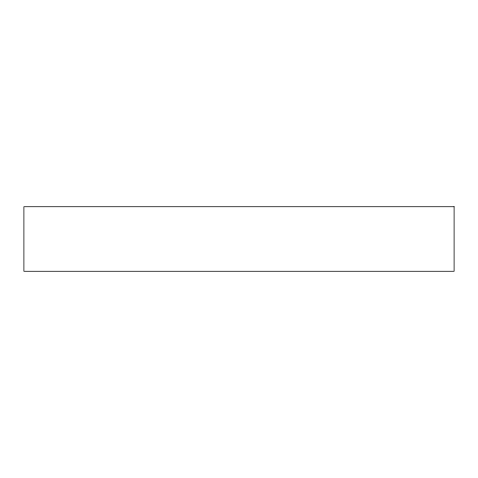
<?xml version="1.0" encoding="UTF-8"?>
<svg xmlns="http://www.w3.org/2000/svg" width="478" height="478" viewBox="0 0 478 478"><rect width="100%" height="100%" fill="white"/><g stroke="black" fill="none" stroke-linecap="round" stroke-linejoin="round"><path stroke-width="0.72" d="M454.1 206.735L23.9 206.735L23.9 271.265L454.1 271.265L454.1 206.735"/></g></svg>
